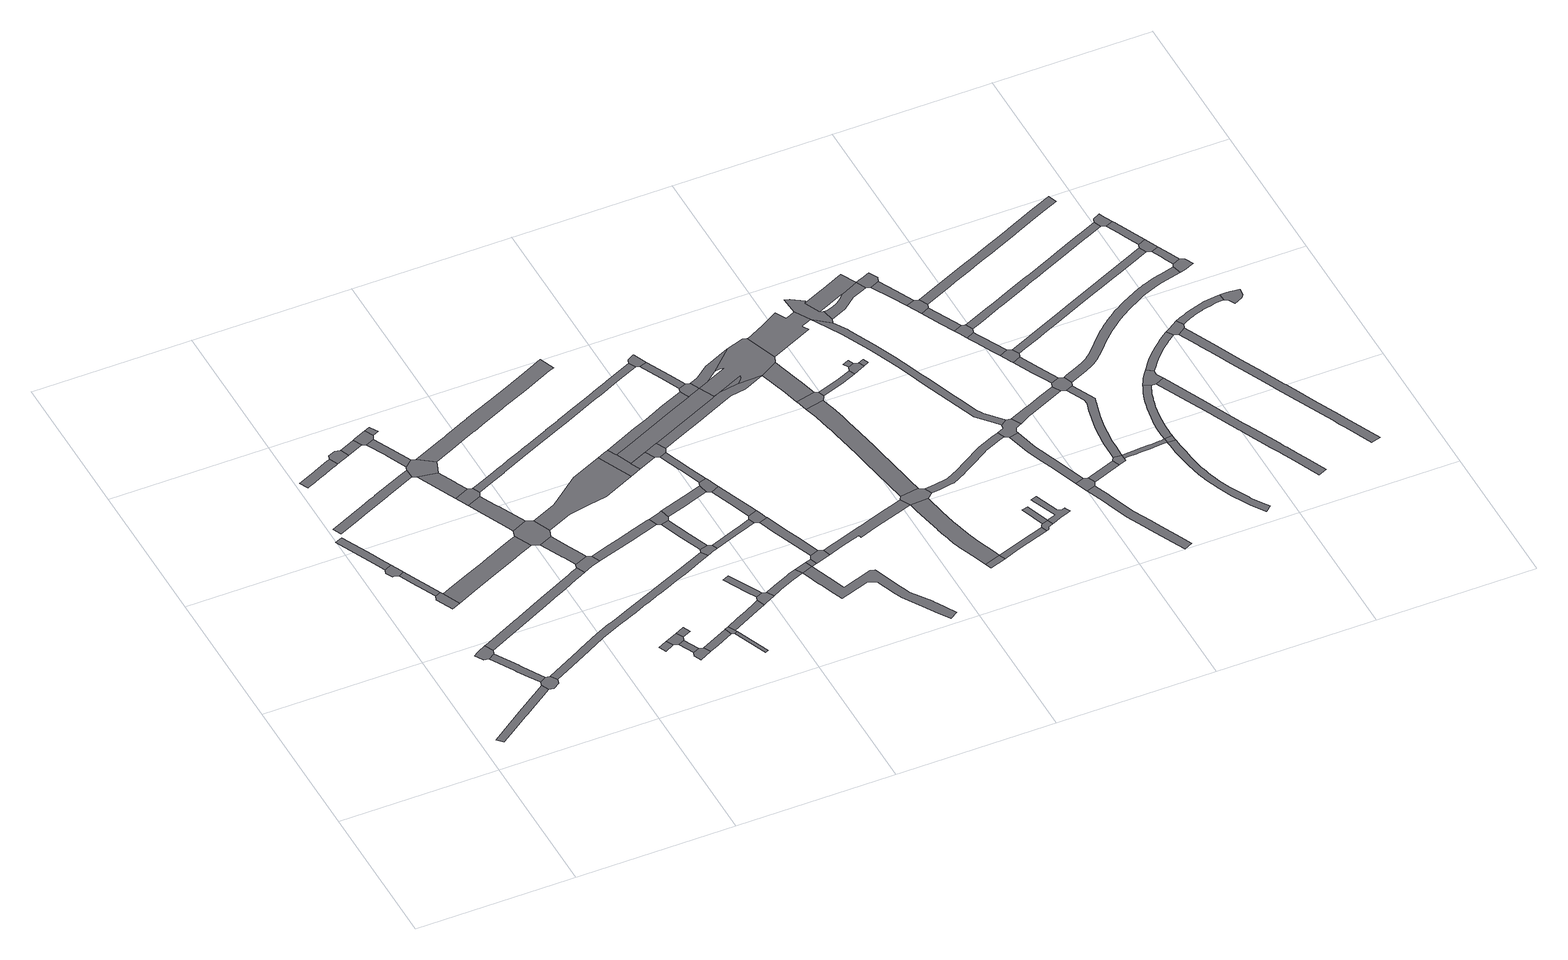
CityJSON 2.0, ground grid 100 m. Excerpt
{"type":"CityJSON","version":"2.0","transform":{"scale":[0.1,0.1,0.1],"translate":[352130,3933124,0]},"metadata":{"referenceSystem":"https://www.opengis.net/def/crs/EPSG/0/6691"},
"CityObjects":{
"road1":{"type":"Road","attributes":{"RoadStructureAttribute.sectionType":"1"},"geometry":[{"type":"MultiSurface","lod":"1","boundaries":[[[0,1,2,3,4,5,6,7,8,9]]]}]},
"road2":{"type":"Road","geometry":[{"type":"MultiSurface","lod":"1","boundaries":[[[10,11,12,13,14,15,16,17]]]}]},
"road3":{"type":"Road","attributes":{"RoadStructureAttribute.sectionType":"1"},"geometry":[{"type":"MultiSurface","lod":"1","boundaries":[[[18,19,20,15,14,21,22,23,24,25,26]]]}]},
"road4":{"type":"Road","attributes":{"RoadStructureAttribute.sectionType":"1"},"geometry":[{"type":"MultiSurface","lod":"1","boundaries":[[[27,28,29,30,31,32,33]]]}]},
"road5":{"type":"Road","geometry":[{"type":"MultiSurface","lod":"1","boundaries":[[[34,29,28,35,36,37,38,39]]]}]},
"road6":{"type":"Road","geometry":[{"type":"MultiSurface","lod":"1","boundaries":[[[25,5,4,40,41,42,43,26]]]}]},
"road7":{"type":"Road","attributes":{"RoadStructureAttribute.sectionType":"1"},"geometry":[{"type":"MultiSurface","lod":"1","boundaries":[[[39,38,44,45,46,47,48]]]}]},
"road8":{"type":"Road","geometry":[{"type":"MultiSurface","lod":"1","boundaries":[[[49,50,51,48,47,52]]]}]},
"road9":{"type":"Road","attributes":{"RoadStructureAttribute.sectionType":"1"},"geometry":[{"type":"MultiSurface","lod":"1","boundaries":[[[53,54,55,56,57,58,59,60,61,62,63,64,65,66,67,68,69]]]}]},
"road10":{"type":"Road","attributes":{"RoadStructureAttribute.sectionType":"1"},"geometry":[{"type":"MultiSurface","lod":"1","boundaries":[[[70,71,72,73,74,75,76,77,78,79,80,81,82,83,84,85,86,87]]]}]},
"road11":{"type":"Road","attributes":{"RoadStructureAttribute.sectionType":"1"},"geometry":[{"type":"MultiSurface","lod":"1","boundaries":[[[16,88,89,90,91,92,93,94,95,96,97,98,99,100,101,102,103,104,105,106,107,17]]]}]},
"road12":{"type":"Road","attributes":{"RoadStructureAttribute.sectionType":"1"},"geometry":[{"type":"MultiSurface","lod":"1","boundaries":[[[108,109,110,111,112,113,114,115,116,117,118,119,120,121,122,123,51,50]]]}]},
"road13":{"type":"Road","geometry":[{"type":"MultiSurface","lod":"1","boundaries":[[[124,125,63,62,126,127]]]}]},
"road14":{"type":"Road","attributes":{"RoadStructureAttribute.sectionType":"1"},"geometry":[{"type":"MultiSurface","lod":"1","boundaries":[[[126,128,129,127]]]}]},
"road15":{"type":"Road","geometry":[{"type":"MultiSurface","lod":"1","boundaries":[[[130,131,132,129,128,133,134]]]}]},
"road16":{"type":"Road","attributes":{"RoadStructureAttribute.sectionType":"1"},"geometry":[{"type":"MultiSurface","lod":"1","boundaries":[[[133,135,136,137,138,139,134]]]}]},
"road17":{"type":"Road","attributes":{"RoadStructureAttribute.sectionType":"1"},"geometry":[{"type":"MultiSurface","lod":"1","boundaries":[[[140,141,142,143,144,145,146]]]}]},
"road18":{"type":"Road","attributes":{"RoadStructureAttribute.sectionType":"1"},"geometry":[{"type":"MultiSurface","lod":"1","boundaries":[[[147,131,130,148]]]}]},
"road19":{"type":"Road","geometry":[{"type":"MultiSurface","lod":"1","boundaries":[[[138,137,78,77,144,143,149,150,151]]]}]},
"road20":{"type":"Road","attributes":{"RoadStructureAttribute.sectionType":"1"},"geometry":[{"type":"MultiSurface","lod":"1","boundaries":[[[152,153,154,155]]]}]},
"road21":{"type":"Road","attributes":{"RoadStructureAttribute.sectionType":"1"},"geometry":[{"type":"MultiSurface","lod":"1","boundaries":[[[42,156,157,158,159,160,161,162,163,164,165,166,167,168,169,170,171,172,173,174,175,176,177,178,179,180,181,182,183,184,185,186,187,188,189,190,43]]]}]},
"road22":{"type":"Road","geometry":[{"type":"MultiSurface","lod":"1","boundaries":[[[191,192,193,194,140,146]]]}]},
"road23":{"type":"Road","attributes":{"RoadStructureAttribute.sectionType":"1"},"geometry":[{"type":"MultiSurface","lod":"1","boundaries":[[[195,196,197,198,199,200,201,192,191]]]}]},
"road24":{"type":"Road","geometry":[{"type":"MultiSurface","lod":"1","boundaries":[[[202,203,152,155,204,205]]]}]},
"road25":{"type":"Road","geometry":[{"type":"MultiSurface","lod":"1","boundaries":[[[206,198,197,114,113,207,208,209,210]]]}]},
"road26":{"type":"Road","attributes":{"RoadStructureAttribute.sectionType":"1"},"geometry":[{"type":"MultiSurface","lod":"1","boundaries":[[[205,204,211,212]]]}]},
"road27":{"type":"Road","geometry":[{"type":"MultiSurface","lod":"1","boundaries":[[[211,213,214,215,216,212]]]}]},
"road28":{"type":"Road","attributes":{"RoadStructureAttribute.sectionType":"1"},"geometry":[{"type":"MultiSurface","lod":"1","boundaries":[[[207,217,218,219,220,221,222,223,224,225,226,208]]]}]},
"road29":{"type":"Road","geometry":[{"type":"MultiSurface","lod":"1","boundaries":[[[223,222,227,97,96,228,229,230,231,232]]]}]},
"road30":{"type":"Road","attributes":{"RoadStructureAttribute.sectionType":"1"},"geometry":[{"type":"MultiSurface","lod":"1","boundaries":[[[233,234,203,202]]]}]},
"road31":{"type":"Road","attributes":{"RoadStructureAttribute.sectionType":"1"},"geometry":[{"type":"MultiSurface","lod":"1","boundaries":[[[235,216,215,236,237]]]}]},
"road32":{"type":"Road","geometry":[{"type":"MultiSurface","lod":"1","boundaries":[[[238,239,235,237,240,241,242]]]}]},
"road33":{"type":"Road","attributes":{"RoadStructureAttribute.sectionType":"1"},"geometry":[{"type":"MultiSurface","lod":"1","boundaries":[[[240,243,244,245,241]]]}]},
"road34":{"type":"Road","attributes":{"RoadStructureAttribute.sectionType":"1"},"geometry":[{"type":"MultiSurface","lod":"1","boundaries":[[[246,247,248,249,250,251,252,253,232,231,254,255]]]}]},
"road35":{"type":"Road","attributes":{"RoadStructureAttribute.sectionType":"1"},"geometry":[{"type":"MultiSurface","lod":"1","boundaries":[[[256,257,258,259,260,210,209,261,262,263,264,265,266]]]}]},
"road36":{"type":"Road","attributes":{"RoadStructureAttribute.sectionType":"1"},"geometry":[{"type":"MultiSurface","lod":"1","boundaries":[[[267,268,269,270,271,272,273,274,275,276,277,238,242]]]}]},
"road37":{"type":"Road","attributes":{"RoadStructureAttribute.sectionType":"1"},"geometry":[{"type":"MultiSurface","lod":"1","boundaries":[[[150,278,279,280,281,282,283,284,285,286,287,288,289,290,291,292,293,294,295,296,297,298,299,300,301,302,303,304,305,306,307,308,151]]]}]},
"road38":{"type":"Road","attributes":{"RoadStructureAttribute.sectionType":"1"},"geometry":[{"type":"MultiSurface","lod":"1","boundaries":[[[309,310,311,312,313,314,315]]]}]},
"road39":{"type":"Road","geometry":[{"type":"MultiSurface","lod":"1","boundaries":[[[315,314,271,270,316,317,318]]]}]},
"road40":{"type":"Road","geometry":[{"type":"MultiSurface","lod":"1","boundaries":[[[319,320,321,322,323,246,255]]]}]},
"road41":{"type":"Road","attributes":{"RoadStructureAttribute.sectionType":"1"},"geometry":[{"type":"MultiSurface","lod":"1","boundaries":[[[324,325,326,320,319,327,328,329]]]}]},
"road42":{"type":"Road","geometry":[{"type":"MultiSurface","lod":"1","boundaries":[[[328,180,179,330,331,332,333,334,329]]]}]},
"road43":{"type":"Road","attributes":{"RoadStructureAttribute.sectionType":"1"},"geometry":[{"type":"MultiSurface","lod":"1","boundaries":[[[335,336,337,338,339,340,341,342,343,344,345,346,347,348,349,350,351,352,353,354,355,356,357,358,359,360,361,362,363,364,365,366,367,368,369,370,371,372,373,374,375,376,377,378,194,193]]]}]},
"road44":{"type":"Road","geometry":[{"type":"MultiSurface","lod":"1","boundaries":[[[265,379,380,381,382,383,384,385,386,387,266]]]}]},
"road45":{"type":"Road","attributes":{"RoadStructureAttribute.sectionType":"1"},"geometry":[{"type":"MultiSurface","lod":"1","boundaries":[[[388,389,322,321,390,391,392,393,394]]]}]},
"road46":{"type":"Road","attributes":{"RoadStructureAttribute.sectionType":"1"},"geometry":[{"type":"MultiSurface","lod":"1","boundaries":[[[395,396,397,333,332,398,399,400]]]}]},
"road47":{"type":"Road","attributes":{"RoadStructureAttribute.sectionType":"1"},"geometry":[{"type":"MultiSurface","lod":"1","boundaries":[[[380,401,402,381]]]}]},
"road48":{"type":"Road","geometry":[{"type":"MultiSurface","lod":"1","boundaries":[[[403,404,405,406,407]]]}]},
"road49":{"type":"Road","geometry":[{"type":"MultiSurface","lod":"1","boundaries":[[[408,409,402,401,410,411]]]}]},
"road50":{"type":"Road","attributes":{"RoadStructureAttribute.sectionType":"1"},"geometry":[{"type":"MultiSurface","lod":"1","boundaries":[[[317,412,413,414,415,407,416,417,418,419,420,421,422,423,424,425,426,427,428,429,430,431,432,433,434,435,436,437,438,439,440,441,442,443,444,445,446,403,407,406,447,448,449,450,451,318]]]}]},
"road51":{"type":"Road","attributes":{"RoadStructureAttribute.sectionType":"1"},"geometry":[{"type":"MultiSurface","lod":"1","boundaries":[[[452,404,403,453,454]]]}]},
"road52":{"type":"Road","attributes":{"RoadStructureAttribute.sectionType":"1"},"geometry":[{"type":"MultiSurface","lod":"1","boundaries":[[[410,455,456,457,458,459,460,461,462,411]]]}]},
"road53":{"type":"Road","geometry":[{"type":"MultiSurface","lod":"1","boundaries":[[[463,464,465,466,467,459,458,388,394,468,469]]]}]},
"road54":{"type":"Road","attributes":{"RoadStructureAttribute.sectionType":"1"},"geometry":[{"type":"MultiSurface","lod":"1","boundaries":[[[470,471,472,463,469,473,474]]]}]},
"road55":{"type":"Road","geometry":[{"type":"MultiSurface","lod":"1","boundaries":[[[395,400,475,476,477,478,470,474]]]}]},
"road56":{"type":"Road","attributes":{"RoadStructureAttribute.sectionType":"1"},"geometry":[{"type":"MultiSurface","lod":"1","boundaries":[[[479,480,481,482,476,475,483,484,485,486]]]}]},
"road57":{"type":"Road","geometry":[{"type":"MultiSurface","lod":"1","boundaries":[[[486,485,452,454,487,488]]]}]},
"road58":{"type":"Road","attributes":{"RoadStructureAttribute.sectionType":"1"},"geometry":[{"type":"MultiSurface","lod":"1","boundaries":[[[489,490,491,492,493,494,495,496,385,497]]]}]},
"road59":{"type":"Road","attributes":{"RoadStructureAttribute.sectionType":"1"},"geometry":[{"type":"MultiSurface","lod":"1","boundaries":[[[498,499,500,501,383,382,502,503,504,505,506,507]]]}]},
"road60":{"type":"Road","geometry":[{"type":"MultiSurface","lod":"1","boundaries":[[[355,354,508,509,510,511,512]]]}]},
"road61":{"type":"Road","attributes":{"RoadStructureAttribute.sectionType":"1"},"geometry":[{"type":"MultiSurface","lod":"1","boundaries":[[[487,513,514,515,516,517,518,519,520,521,522,523,524,525,526,527,528,529,530,531,532,533,488]]]}]},
"road62":{"type":"Road","attributes":{"RoadStructureAttribute.sectionType":"1"},"geometry":[{"type":"MultiSurface","lod":"1","boundaries":[[[534,535,536,537,538,409,408,539,540,541,542,543,544,545,546,547]]]}]},
"road63":{"type":"Road","attributes":{"RoadStructureAttribute.sectionType":"1"},"geometry":[{"type":"MultiSurface","lod":"1","boundaries":[[[548,549,509,508,550,551]]]}]},
"road64":{"type":"Road","geometry":[{"type":"MultiSurface","lod":"1","boundaries":[[[491,552,553,554,555,556,548,551,557,492]]]}]},
"road65":{"type":"Road","geometry":[{"type":"MultiSurface","lod":"1","boundaries":[[[535,534,547,558,559,560,561,562,563,564,565,566,567,506]]]}]},
"road66":{"type":"Road","geometry":[{"type":"MultiSurface","lod":"1","boundaries":[[[568,569,570,571,556,555,572,573,574,575,576]]]}]},
"road67":{"type":"Road","geometry":[{"type":"MultiSurface","lod":"1","boundaries":[[[577,578,579,580]]]}]},
"road68":{"type":"Road","attributes":{"function":"3","RoadStructureAttribute.sectionType":"1"},"geometry":[{"type":"MultiSurface","lod":"1","boundaries":[[[581,582,583,584,585,586,587,588,589,590,578,577,591,592,593,594,595,596,597,598,599,600]]]}]},
"road69":{"type":"Road","geometry":[{"type":"MultiSurface","lod":"1","boundaries":[[[506,567,566,565,564,563,562,561,560,559,558,547,546,601,602,603,604,605,576,575,606,607,608,609,610,611,612,613,614,615,616,617,618,507]]]}]},
"road70":{"type":"Road","geometry":[{"type":"MultiSurface","lod":"1","boundaries":[[[522,521,600,599,619,620,621,622]]]}]},
"road71":{"type":"Road","attributes":{"function":"3","RoadStructureAttribute.sectionType":"1"},"geometry":[{"type":"MultiSurface","lod":"1","boundaries":[[[621,623,624,625,626,627,628,629,630,631,632,633,634,635,636,637,638,639,640,641,642,643,644,645,622]]]}]},
"road72":{"type":"Road","geometry":[{"type":"MultiSurface","lod":"1","boundaries":[[[646,647,648,635,634,649,650]]]}]},
"road73":{"type":"Road","geometry":[{"type":"MultiSurface","lod":"1","boundaries":[[[646,651,652,601,546,653,654,647]]]}]},
"road74":{"type":"Road","attributes":{"RoadStructureAttribute.sectionType":"1"},"geometry":[{"type":"MultiSurface","lod":"1","boundaries":[[[655,656,657,658,659,660,577,580]]]}]},
"road75":{"type":"Road","attributes":{"RoadStructureAttribute.sectionType":"1"},"geometry":[{"type":"MultiSurface","lod":"1","boundaries":[[[649,661,662,663,664,650]]]}]},
"road76":{"type":"Road","geometry":[{"type":"MultiSurface","lod":"1","boundaries":[[[665,666,667,668,669,603,602,670,671,672,673,674,675,676]]]}]},
"road77":{"type":"Road","geometry":[{"type":"MultiSurface","lod":"1","boundaries":[[[677,658,657,678,679,680,681,682]]]}]},
"road78":{"type":"Road","attributes":{"RoadStructureAttribute.sectionType":"1"},"geometry":[{"type":"MultiSurface","lod":"1","boundaries":[[[681,683,684,682]]]}]},
"road79":{"type":"Road","attributes":{"RoadStructureAttribute.sectionType":"1"},"geometry":[{"type":"MultiSurface","lod":"1","boundaries":[[[685,686,687,688,689,690,691,692,693,694,695,696,697,698,699,700,701,702,703,704,705,620,619]]]}]},
"road80":{"type":"Road","attributes":{"RoadStructureAttribute.sectionType":"1"},"geometry":[{"type":"MultiSurface","lod":"1","boundaries":[[[706,707,708,709]]]}]},
"road81":{"type":"Road","geometry":[{"type":"MultiSurface","lod":"1","boundaries":[[[710,711,706,709,663,662]]]}]},
"road82":{"type":"Road","attributes":{"RoadStructureAttribute.sectionType":"1"},"geometry":[{"type":"MultiSurface","lod":"1","boundaries":[[[680,712,713,714,715,716,717,718,719,720,721,722,723,724,681]]]}]},
"road83":{"type":"Road","attributes":{"RoadStructureAttribute.sectionType":"1"},"geometry":[{"type":"MultiSurface","lod":"1","boundaries":[[[710,725,726,711]]]}]},
"road84":{"type":"Road","geometry":[{"type":"MultiSurface","lod":"1","boundaries":[[[727,728,729,730,731,732,733,734,735,665,676]]]}]},
"road85":{"type":"Road","attributes":{"RoadStructureAttribute.sectionType":"1"},"geometry":[{"type":"MultiSurface","lod":"1","boundaries":[[[736,737,738,739,740,741,742,743,744,745,746,747,748,749,750,751,752,753,754,755,756,757,758,759,760,761,727,676]]]}]},
"road86":{"type":"Road","attributes":{"RoadStructureAttribute.sectionType":"1"},"geometry":[{"type":"MultiSurface","lod":"1","boundaries":[[[762,763,764,765,766,767,768,769,770,771,772]]]}]},
"road87":{"type":"Road","geometry":[{"type":"MultiSurface","lod":"1","boundaries":[[[773,774,775,776,777,778,747,746,779,697,696,762,772]]]}]},
"road88":{"type":"Road","geometry":[{"type":"MultiSurface","lod":"1","boundaries":[[[766,780,781,782,783,784,767]]]}]},
"road89":{"type":"Road","attributes":{"RoadStructureAttribute.sectionType":"7"},"geometry":[{"type":"MultiSurface","lod":"1","boundaries":[[[731,785,786,787,788,789,790,791,732]]]}]},
"road90":{"type":"Road","attributes":{"RoadStructureAttribute.sectionType":"1"},"geometry":[{"type":"MultiSurface","lod":"1","boundaries":[[[792,793,794,795,796,797,798,729,728,799,800,801,802]]]}]},
"road91":{"type":"Road","attributes":{"RoadStructureAttribute.sectionType":"1"},"geometry":[{"type":"MultiSurface","lod":"1","boundaries":[[[803,804,805,806,807,808,809,810,781,780,811,812,813,814,815,816,817,818]]]}]},
"road92":{"type":"Road","attributes":{"RoadStructureAttribute.sectionType":"1"},"geometry":[{"type":"MultiSurface","lod":"1","boundaries":[[[819,820,784,783,821]]]}]},
"road93":{"type":"Road","attributes":{"RoadStructureAttribute.sectionType":"1"},"geometry":[{"type":"MultiSurface","lod":"1","boundaries":[[[822,823,824,778,777,825,826,827,828]]]}]},
"road94":{"type":"Road","geometry":[{"type":"MultiSurface","lod":"1","boundaries":[[[829,830,831,832,833,834,835,836,837,792,802]]]}]},
"road95":{"type":"Road","attributes":{"RoadStructureAttribute.sectionType":"1"},"geometry":[{"type":"MultiSurface","lod":"1","boundaries":[[[838,839,840,841,831,830]]]}]},
"road96":{"type":"Road","geometry":[{"type":"MultiSurface","lod":"1","boundaries":[[[842,843,844,845,819,821]]]}]},
"road97":{"type":"Road","geometry":[{"type":"MultiSurface","lod":"1","boundaries":[[[846,847,848,840,839,849]]]}]},
"road98":{"type":"Road","attributes":{"RoadStructureAttribute.sectionType":"1"},"geometry":[{"type":"MultiSurface","lod":"1","boundaries":[[[850,846,849,851,852,853]]]}]},
"road99":{"type":"Road","geometry":[{"type":"MultiSurface","lod":"1","boundaries":[[[854,853,852,855,856,857,858,859]]]}]},
"road100":{"type":"Road","attributes":{"RoadStructureAttribute.sectionType":"1"},"geometry":[{"type":"MultiSurface","lod":"1","boundaries":[[[860,861,862,863,864,865,866,857,856]]]}]},
"road101":{"type":"Road","geometry":[{"type":"MultiSurface","lod":"1","boundaries":[[[867,868,869,870,864,863,871,872,873,874]]]}]},
"road102":{"type":"Road","attributes":{"RoadStructureAttribute.sectionType":"1"},"geometry":[{"type":"MultiSurface","lod":"1","boundaries":[[[844,875,876,877,878,879,880,881,882,883,884,885,886,887,888,889,890,891,892,893,894,895,896,897,898,899,900,901,902,845]]]}]},
"road103":{"type":"Road","attributes":{"RoadStructureAttribute.sectionType":"1"},"geometry":[{"type":"MultiSurface","lod":"1","boundaries":[[[873,903,904,905,906,907,908,874]]]}]},
"road104":{"type":"Road","attributes":{"RoadStructureAttribute.sectionType":"1"},"geometry":[{"type":"MultiSurface","lod":"1","boundaries":[[[909,910,911,912,913,914,915,916,917,844,843,918,919,920,921,922,923,924,925]]]}]},
"road105":{"type":"Road","geometry":[{"type":"MultiSurface","lod":"1","boundaries":[[[827,887,886,926,927,906,905,828]]]}]},
"road106":{"type":"Road","geometry":[{"type":"MultiSurface","lod":"1","boundaries":[[[928,929,930,931,909,925]]]}]},
"road107":{"type":"Road","attributes":{"RoadStructureAttribute.sectionType":"1"},"geometry":[{"type":"MultiSurface","lod":"1","boundaries":[[[932,933,934,935,936,937,938,939,940,941,942,943,944,945,946,947,948,949,950,951,952,953,954,955,956,957,958,959,960,961,962,963,964,965,966,967,968,969,970,971,972,973,974,975,976,977,978,979,980,981,982,928,925]]]}]},
"road108":{"type":"Road","attributes":{"RoadStructureAttribute.sectionType":"1"},"geometry":[{"type":"MultiSurface","lod":"1","boundaries":[[[983,984,985,986,987,988,989,990,991,992,993,994,995,996,997,909,931,998,999,1000,1001,1002,1003,1004,1005,1006,1007,1008,1009,1010,1011,1012,1013,1014,1015]]]}]},
"road109":{"type":"Road","geometry":[{"type":"MultiSurface","lod":"1","boundaries":[[[1014,1016,1017,1018,1019,1020,1021,1022,1023,1024,1025,1015]]]}]},
"road110":{"type":"Road","attributes":{"RoadStructureAttribute.sectionType":"1"},"geometry":[{"type":"MultiSurface","lod":"1","boundaries":[[[1026,1027,1028,1029,1030,1031,1032,1033,1034,1035,1036,1037,848,847,1038,1039,1040,1041,1042,1043,1044,1045,1046,1047,1048,1049,1050,1051]]]}]},
"road111":{"type":"Road","attributes":{"RoadStructureAttribute.sectionType":"1"},"geometry":[{"type":"MultiSurface","lod":"1","boundaries":[[[858,1052,1053,1054,1055,1056,1057,1058,1059,1060,1061,1062,1063,1064,1065,1066,1067,1068,1069,1070,1071,1072,1073,1074,1075,1076,1077,859]]]}]},
"road112":{"type":"Road","attributes":{"RoadStructureAttribute.sectionType":"1"},"geometry":[{"type":"MultiSurface","lod":"1","boundaries":[[[1078,1079,1080,1081,1082,1083,1084,1085,1086,1087,1088,1089,1090,1091,1092,1093,1094,1095,1096,1097,1098,1099,1100,1101,1102,1103,1104,1017,1016]]]}]},
"road113":{"type":"Road","attributes":{"RoadStructureAttribute.sectionType":"1"},"geometry":[{"type":"MultiSurface","lod":"1","boundaries":[[[1105,1106,1107,1108,1109,1110,1111,1112,1113,1114,1115,1116,1117,1118,1119,1120,1121,1122,1123,1124,1125,1126,1127,1128,1129,1130,1131,1132,868,867]]]}]},
"road114":{"type":"Road","attributes":{"RoadStructureAttribute.sectionType":"1"},"geometry":[{"type":"MultiSurface","lod":"1","boundaries":[[[1133,1134,1135,1136,1137,1138,1139,1140,1141,1142,1143,1144,1145,1146,1147,1148,1149,1150,1151,1152,1153,1154,1155,1156,1157,1158,1159,1160,1161,1162,1163,1164,1165,1166,1167,1168,1169,1170,1171,1172,1173,1174,1175,1176,1177,1178,1179,1180,1181,1182,1183,1184,1185,1186,1187,1188,1189,1190,1191,1192,1193,1194,927,926]]]}]},
"road115":{"type":"Road","attributes":{"RoadStructureAttribute.sectionType":"1"},"geometry":[{"type":"MultiSurface","lod":"1","boundaries":[[[1195,1196,1197,1198,1199,1200,1201,1202,1203,1204,1205,1021,1020,1206,1207,1208,1209,1210,1211,1212,1213,1214,1215,1216,1217,1218,1219,1220]]]}]},
"road116":{"type":"Road","geometry":[{"type":"MultiSurface","lod":"1","boundaries":[[[1221,1222,1223,1195,1220,1224,1225,1226]]]}]},
"road117":{"type":"Road","attributes":{"RoadStructureAttribute.sectionType":"1"},"geometry":[{"type":"MultiSurface","lod":"1","boundaries":[[[1227,1228,1229,1230,1231,1232,1233,1234,1235,1236,1237,1238,1225,1224,1239,1240,1241,1242,1243,1244,1245,1246,1247,1248,1249,1250,1251,1252,1253]]]}]},
"road118":{"type":"Road","attributes":{"RoadStructureAttribute.sectionType":"1"},"geometry":[{"type":"MultiSurface","lod":"1","boundaries":[[[1254,1255,1256,1257,1258,1259,1260,1261,1262,1263,1264,1265,1266,1267,1268,1269,1270,1271,1272,1273,1274,1275,1276,1277,1278,1279,1280,1281,1221,1226]]]}]},
"road119":{"type":"Road","geometry":[{"type":"MultiSurface","lod":"1","boundaries":[[[1282,1283,1284,1285,1066,1065,1286]]]}]},
"road120":{"type":"Road","attributes":{"RoadStructureAttribute.sectionType":"1"},"geometry":[{"type":"MultiSurface","lod":"1","boundaries":[[[1287,1288,1289,1290,1291,1292,1293,1294,1295,1296,1282,1286]]]}]},
"road121":{"type":"Road","geometry":[{"type":"MultiSurface","lod":"1","boundaries":[[[1118,1297,1298,1292,1291,1119]]]}]},
"road122":{"type":"Road","attributes":{"RoadStructureAttribute.sectionType":"1"},"geometry":[{"type":"MultiSurface","lod":"1","boundaries":[[[1299,1298,1297,1300,1301,1302,1303]]]}]},
"road123":{"type":"Road","geometry":[{"type":"MultiSurface","lod":"1","boundaries":[[[1302,1304,1153,1152,1305,1306,1307,1308,1303]]]}]},
"road124":{"type":"Road","geometry":[{"type":"MultiSurface","lod":"1","boundaries":[[[1309,1310,1311,1312,1313,1268,1267,1314,1315,1316,1317,1318]]]}]}
},
"vertices":[
[131,200,0],[214,258,0],[327,337,0],[344,349,0],[548,490,0],[525,535,0],[482,505,0],[452,485,0],[315,389,0],[96,236,0],
[333,951,0],[317,940,0],[293,922,0],[323,871,0],[355,864,0],[396,892,0],[407,921,0],[381,974,0],
[494,726,0],[483,744,0],[482,747,0],[443,714,0],[447,706,0],[451,700,0],[491,632,0],[532,564,0],[573,590,0],
[116,1870,0],[151,1793,0],[197,1815,0],[166,1881,0],[139,1940,0],[47,2140,0],[0,2121,0],
[227,1749,0],[140,1765,0],[161,1719,0],[171,1723,0],[199,1714,0],[235,1731,0],
[579,483,0],[620,511,0],[628,541,0],[602,583,0],
[203,1704,0],[255,1592,0],[257,1587,0],[311,1471,0],[349,1488,0],
[350,1332,0],[408,1358,0],[358,1469,0],[300,1442,0],
[56,2599,0],[89,2615,0],[92,2616,0],[171,2652,0],[175,2654,0],[176,2654,0],[254,2690,0],[279,2701,0],[280,2702,0],[294,2709,0],[269,2764,0],[252,2756,0],[153,2710,0],[146,2707,0],[145,2707,0],[31,2655,0],[30,2654,0],
[174,2224,0],[270,2268,0],[347,2303,0],[428,2341,0],[438,2345,0],[472,2361,0],[537,2391,0],[623,2431,0],[621,2494,0],[559,2466,0],[555,2464,0],[554,2464,0],[368,2379,0],[362,2376,0],[323,2358,0],[266,2332,0],[35,2226,0],[57,2170,0],
[593,1012,0],[867,1146,0],[908,1166,0],[972,1196,0],[993,1207,0],[1084,1253,0],[1094,1258,0],[1096,1259,0],[1154,1286,0],[1128,1340,0],[1097,1325,0],[1095,1324,0],[1063,1308,0],[841,1198,0],[661,1111,0],[647,1104,0],[640,1101,0],[530,1047,0],[419,993,0],[410,988,0],
[530,1415,0],[680,1484,0],[856,1565,0],[894,1583,0],[910,1590,0],[980,1622,0],[928,1730,0],[899,1718,0],[841,1691,0],[817,1680,0],[799,1672,0],[746,1647,0],[715,1633,0],[672,1613,0],[565,1564,0],[429,1502,0],
[323,2810,0],[276,2792,0],[381,2748,0],[356,2803,0],
[486,2796,0],[458,2850,0],
[577,2839,0],[550,2892,0],[476,2858,0],[509,2785,0],[564,2809,0],
[569,2661,0],[572,2655,0],[630,2521,0],[678,2561,0],[621,2686,0],
[861,2203,0],[829,2273,0],[822,2287,0],[771,2397,0],[650,2418,0],[751,2198,0],[768,2161,0],
[586,2908,0],[619,2858,0],
[783,2428,0],[804,2485,0],[710,2552,0],
[1318,566,0],[1258,537,0],[1280,492,0],[1340,521,0],
[713,586,0],[847,658,0],[950,713,0],[1009,746,0],[1069,772,0],[1089,781,0],[1090,782,0],[1135,802,0],[1209,834,0],[1229,843,0],[1270,861,0],[1331,888,0],[1383,909,0],[1390,913,0],[1427,929,0],[1453,941,0],[1456,942,0],[1523,970,0],[1548,982,0],[1591,1001,0],[1661,1032,0],[1733,1063,0],[1767,1079,0],[1841,1114,0],[1814,1155,0],[1644,1078,0],[1521,1025,0],[1412,977,0],[1247,905,0],[1134,856,0],[1091,837,0],[1089,837,0],[991,794,0],[857,720,0],[835,708,0],
[806,2078,0],[896,2119,0],[910,2147,0],[890,2193,0],
[838,2006,0],[916,1835,0],[943,1776,0],[1037,1820,0],[956,1997,0],[949,2011,0],[943,2023,0],
[1419,559,0],[1397,604,0],[1368,512,0],[1409,531,0],
[1058,1812,0],[1027,1605,0],[1112,1644,0],[1128,1689,0],[1084,1802,0],
[1416,415,0],[1457,435,0],
[1407,388,0],[1427,340,0],[1507,381,0],[1484,426,0],
[1086,1482,0],[1097,1460,0],[1098,1457,0],[1104,1444,0],[1129,1390,0],[1138,1370,0],[1220,1404,0],[1205,1437,0],[1171,1513,0],[1169,1518,0],
[1136,1364,0],[1212,1315,0],[1215,1316,0],[1257,1332,0],[1271,1337,0],[1249,1392,0],
[1475,586,0],[1453,631,0],
[1659,514,0],[1571,413,0],[1676,466,0],
[1684,526,0],[1662,515,0],[1693,459,0],[1713,468,0],[1707,482,0],
[1737,350,0],[1782,239,0],[1802,249,0],
[1673,1533,0],[1659,1528,0],[1526,1484,0],[1518,1481,0],[1512,1480,0],[1437,1455,0],[1348,1426,0],[1337,1422,0],[1501,1411,0],[1693,1473,0],
[1442,2032,0],[1262,1888,0],[1240,1872,0],[1103,1810,0],[1101,1809,0],[1290,1763,0],[1420,1787,0],[1543,1810,0],[1608,1840,0],[1740,1901,0],[1638,2121,0],
[1778,518,0],[1890,576,0],[1891,576,0],[1947,605,0],[1928,653,0],[1870,622,0],[1863,619,0],[1860,617,0],[1835,604,0],[1786,579,0],[1760,566,0],
[848,2505,0],[928,2542,0],[932,2544,0],[1030,2588,0],[1069,2606,0],[1110,2625,0],[1112,2626,0],[1194,2663,0],[1329,2726,0],[1343,2733,0],[1347,2735,0],[1519,2812,0],[1544,2823,0],[1709,2899,0],[1739,2912,0],[1702,3007,0],[1574,2946,0],[1467,2897,0],[1463,2895,0],[1291,2818,0],[1260,2803,0],[1255,2801,0],[1154,2756,0],[1144,2752,0],[1114,2738,0],[1112,2737,0],[1065,2715,0],[1062,2714,0],[951,2662,0],[935,2655,0],[905,2641,0],
[1963,729,0],[1919,816,0],[1869,913,0],[1829,891,0],[1907,739,0],[1938,681,0],[1977,702,0],
[1966,615,0],[2030,649,0],[2006,693,0],
[1717,1463,0],[1767,1478,0],[1781,1505,0],[1765,1564,0],[1753,1560,0],
[1826,1320,0],[1825,1321,0],[1821,1332,0],[1773,1313,0],[1823,1179,0],[1875,1193,0],
[1896,1139,0],[1898,1140,0],[1913,1146,0],[1899,1182,0],[1879,1191,0],
[1001,2189,0],[1106,2237,0],[1108,2238,0],[1341,2345,0],[1530,2432,0],[1532,2432,0],[1552,2442,0],[1622,2473,0],[1631,2477,0],[1648,2484,0],[1739,2526,0],[1828,2567,0],[1858,2581,0],[1865,2584,0],[1910,2606,0],[1963,2630,0],[1988,2641,0],[2012,2652,0],[2068,2677,0],[2158,2719,0],[2135,2762,0],[2102,2747,0],[2001,2700,0],[1960,2682,0],[1947,2676,0],[1876,2643,0],[1800,2608,0],[1672,2549,0],[1623,2527,0],[1573,2504,0],[1567,2501,0],[1473,2459,0],[1471,2458,0],[1317,2388,0],[1310,2385,0],[1251,2358,0],[1174,2323,0],[1159,2316,0],[1108,2293,0],[1106,2292,0],[1058,2270,0],[1056,2270,0],[991,2239,0],[921,2207,0],
[1784,1921,0],[1812,1934,0],[1783,1997,0],[1783,1998,0],[1741,2097,0],[1740,2098,0],[1714,2156,0],[1688,2144,0],[1687,2144,0],
[2050,1660,0],[1933,1621,0],[1813,1516,0],[1923,1553,0],[1956,1564,0],[2017,1585,0],[2063,1600,0],
[2179,1287,0],[2117,1264,0],[2082,1251,0],[2054,1198,0],[2150,1234,0],[2194,1250,0],
[1926,1986,0],[1898,2049,0],
[2328,778,0],[2312,825,0],[2235,798,0],[2233,798,0],[2258,753,0],
[2013,2027,0],[1985,2089,0],[1956,1976,0],[2000,1996,0],
[2076,673,0],[2088,679,0],[2132,700,0],[2189,726,0],[2287,672,0],[2300,637,0],[2308,615,0],[2343,519,0],[2365,463,0],[2408,477,0],[2556,524,0],[2606,504,0],[2627,443,0],[2652,373,0],[2658,360,0],[2673,325,0],[2746,207,0],[2803,115,0],[2829,74,0],[2846,47,0],[2898,80,0],[2857,155,0],[2819,219,0],[2816,223,0],[2732,344,0],[2723,367,0],[2711,395,0],[2705,411,0],[2637,597,0],[2610,607,0],[2416,543,0],[2415,543,0],[2410,561,0],[2390,614,0],[2374,657,0],[2184,778,0],[2170,772,0],[2065,723,0],[2059,720,0],[2048,714,0],
[2348,837,0],[2331,779,0],[2365,790,0],
[1965,1951,0],[2007,1837,0],[2008,1834,0],[2063,1689,0],[2109,1706,0],[2054,1853,0],[2052,1859,0],[2006,1981,0],
[2144,1613,0],[2129,1653,0],[2122,1673,0],[2119,1679,0],[2113,1697,0],[2080,1591,0],[2090,1587,0],
[2249,1337,0],[2229,1390,0],[2196,1475,0],[2140,1454,0],[2192,1316,0],
[2222,1238,0],[2278,1258,0],[2272,1273,0],[2264,1297,0],
[2360,1037,0],[2336,1101,0],[2332,1112,0],[2317,1152,0],[2262,1129,0],[2280,1081,0],[2361,865,0],[2417,885,0],
[2460,824,0],[2445,871,0],
[1826,2138,0],[2173,2297,0],[2318,2363,0],[2292,2420,0],[2172,2366,0],[2156,2359,0],[2021,2297,0],[1928,2254,0],[1741,2098,0],
[2389,2394,0],[2319,2362,0],[2175,2297,0],[1827,2137,0],[1897,2050,0],[1985,2090,0],[2437,2296,0],[2438,2296,0],[2450,2302,0],[2404,2401,0],
[2181,2710,0],[2229,2727,0],[2191,2812,0],[2189,2816,0],[2145,2790,0],
[2553,856,0],[2634,884,0],[2659,893,0],[2680,900,0],[2684,881,0],[2760,907,0],[2851,937,0],[3006,990,0],[3050,1005,0],[3018,1068,0],[2943,1042,0],[2885,1023,0],[2829,1003,0],[2760,980,0],[2741,974,0],[2698,960,0],[2661,947,0],[2587,921,0],[2561,912,0],[2512,895,0],[2490,887,0],
[2492,2320,0],[2451,2301,0],[2439,2295,0],[2438,2295,0],[2436,2294,0],[2164,2096,0],[2274,2146,0],[2389,2200,0],[2450,2228,0],[2510,2255,0],[2535,2267,0],[2638,2285,0],[2771,2346,0],[2615,2343,0],
[2348,2471,0],[2300,2575,0],[2244,2573,0],[2302,2448,0],
[2387,2395,0],[2388,2395,0],[2389,2395,0],[2404,2402,0],[2376,2460,0],[2295,2429,0],
[2623,2348,0],[2632,2355,0],[2637,2360,0],[2643,2367,0],[2648,2374,0],[2653,2384,0],[2656,2392,0],[2657,2396,0],[2656,2396,0],[2488,2319,0],
[2515,2552,0],[2434,2486,0],[2426,2483,0],[2391,2467,0],[2431,2414,0],[2467,2431,0],[2530,2481,0],[2540,2489,0],[2690,2632,0],
[3321,407,0],[3217,371,0],[3232,330,0],[3337,367,0],
[3062,948,0],[3078,861,0],[3100,752,0],[3101,750,0],[3114,692,0],[3115,689,0],[3133,614,0],[3154,548,0],[3157,541,0],[3181,472,0],[3312,432,0],[3259,582,0],[3259,584,0],[3239,644,0],[3222,714,0],[3216,740,0],[3208,774,0],[3187,880,0],[3166,1013,0],[3052,1004,0],
[2882,2411,0],[2901,2455,0],[2830,2657,0],[2827,2661,0],[2804,2670,0],[2550,2493,0],[2555,2495,0],[2563,2497,0],[2570,2498,0],[2575,2498,0],[2582,2498,0],[2589,2497,0],[2595,2496,0],[2603,2494,0],[2605,2493,0],[2488,2439,0],[2464,2429,0],[2431,2413,0],
[3204,1043,0],[3181,1090,0],[3151,1110,0],[3033,1092,0],
[3138,1193,0],[3123,1287,0],[3120,1309,0],[3085,1530,0],[3083,1540,0],[3047,1740,0],[3039,1781,0],[3028,1839,0],[3010,1927,0],[3010,1928,0],[2997,1978,0],[2989,2008,0],[2871,1982,0],[2893,1901,0],[2893,1899,0],[2904,1844,0],[2915,1793,0],[2921,1759,0],[2928,1724,0],[2930,1709,0],[2939,1660,0],[2965,1520,0],[2978,1437,0],
[2972,2089,0],[2850,2061,0],[2851,2059,0],[3008,2039,0],[2994,2078,0],
[2944,2196,0],[2931,2241,0],[2824,2162,0],[2824,2161,0],
[3423,398,0],[3512,430,0],[3649,477,0],[3636,515,0],[3499,469,0],[3355,419,0],
[3159,2095,0],[3245,2134,0],[3228,2170,0],[3145,2132,0],
[3164,2749,0],[3130,2733,0],[3099,2719,0],[3062,2788,0],[2955,2723,0],[3109,2550,0],[3173,2580,0],[3151,2621,0],[3151,2622,0],[3184,2637,0],[3185,2637,0],[3218,2652,0],
[3645,534,0],[3666,482,0],[3675,503,0],[3707,516,0],[3692,553,0],[3654,538,0],
[3641,705,0],[3602,693,0],
[3260,1050,0],[3335,1063,0],[3354,1066,0],[3441,1112,0],[3443,1113,0],[3513,1156,0],[3616,1219,0],[3635,1231,0],[3700,1261,0],[3704,1263,0],[3741,1278,0],[3776,1292,0],[3758,1338,0],[3723,1324,0],[3686,1309,0],[3682,1308,0],[3612,1276,0],[3475,1191,0],[3417,1155,0],[3338,1114,0],[3251,1099,0],
[3276,2214,0],[3260,2250,0],[3223,2233,0],[3239,2198,0],
[3321,2169,0],[3304,2205,0],
[3717,520,0],[3765,540,0],[3821,562,0],[3842,571,0],[3828,597,0],[3823,606,0],[3808,600,0],[3780,611,0],[3721,763,0],[3684,749,0],[3742,598,0],[3750,577,0],[3702,557,0],
[3356,2185,0],[3340,2222,0],
[3319,2572,0],[3328,2600,0],[3314,2679,0],[3294,2683,0],[3290,2685,0],[3247,2787,0],[3258,2806,0],[3185,2856,0],[3156,2865,0],
[3238,2617,0],[3324,2462,0],[3407,2284,0],[3429,2228,0],[3487,2084,0],[3539,1938,0],[3557,1889,0],[3626,1701,0],[3695,1516,0],[3780,1417,0],[3806,1387,0],[3846,1417,0],[3749,1529,0],[3748,1530,0],[3732,1557,0],[3690,1670,0],[3673,1718,0],[3625,1850,0],[3604,1907,0],[3584,1962,0],[3577,1983,0],[3534,2102,0],[3516,2147,0],[3453,2304,0],[3378,2465,0],[3369,2485,0],
[3801,1275,0],[3840,1119,0],[3868,1044,0],[3901,955,0],[3969,765,0],[4025,787,0],[3957,975,0],[3924,1066,0],[3922,1070,0],[3897,1140,0],[3861,1289,0],
[3857,1305,0],[3869,1331,0],[3880,1336,0],[3901,1345,0],[3908,1348,0],[3877,1410,0],[3802,1359,0],
[4001,680,0],[4058,701,0],[4070,728,0],[4072,729,0],[4052,776,0],
[3461,2763,0],[3479,2771,0],[3585,2820,0],[3536,2919,0],[3422,2867,0],[3418,2865,0],[3366,2842,0],
[3585,2819,0],[3476,2769,0],[3443,2736,0],[3424,2721,0],[3414,2713,0],[3376,2694,0],[3335,2680,0],[3434,2648,0],[3515,2712,0],[3592,2748,0],[3613,2757,0],
[4341,29,0],[4319,77,0],[4234,260,0],[4215,301,0],[4162,413,0],[4098,594,0],[4097,598,0],[4068,673,0],[4033,594,0],[4040,576,0],[4057,528,0],[4106,390,0],[4160,274,0],[4180,232,0],[4264,52,0],[4287,4,0],
[4238,845,0],[4076,785,0],[4256,799,0],
[4101,1511,0],[4029,1478,0],[3988,1460,0],[3977,1388,0],[4010,1403,0],[4230,1503,0],[4200,1555,0],
[3635,2750,0],[3641,2748,0],[3699,2774,0],[3710,2805,0],[3683,2864,0],[3626,2838,0],[3621,2835,0],[3620,2835,0],[3619,2835,0],
[3709,2615,0],[3757,2523,0],[3812,2545,0],[3753,2664,0],
[4308,819,0],[4307,837,0],[4305,867,0],[4254,870,0],
[3856,2451,0],[3866,2480,0],[3839,2534,0],[3803,2426,0],
[3909,2342,0],[3863,2300,0],[3906,2214,0],[3960,2240,0],
[3983,2232,0],[3921,2183,0],[3946,2131,0],[3998,2157,0],[4008,2185,0],[3986,2231,0],
[3955,2113,0],[3974,2076,0],[4025,1968,0],[4050,1916,0],[4103,1942,0],[4027,2098,0],[4012,2129,0],
[4154,1886,0],[4132,1931,0],[4131,1931,0],[4116,1937,0],[4081,1853,0],[4083,1848,0],[4091,1832,0],[4144,1858,0],
[4306,937,0],[4308,1009,0],[4309,1013,0],[4314,1077,0],[4319,1108,0],[4325,1150,0],[4338,1213,0],[4355,1281,0],[4363,1315,0],[4369,1339,0],[4377,1361,0],[4305,1512,0],[4260,1492,0],[4261,1490,0],[4315,1375,0],[4317,1343,0],[4302,1287,0],[4297,1265,0],[4286,1220,0],[4276,1172,0],[4270,1130,0],[4268,1119,0],[4263,1083,0],[4260,1047,0],[4259,1037,0],[4256,992,0],[4254,945,0],[4254,899,0],
[4150,1709,0],[4190,1625,0],[4210,1583,0],[4264,1606,0],[4243,1649,0],[4203,1733,0],
[4581,884,0],[4572,884,0],[4561,883,0],[4551,882,0],[4503,879,0],[4472,877,0],[4413,874,0],[4404,873,0],[4326,868,0],[4327,838,0],[4386,842,0],[4416,844,0],[4473,847,0],[4495,849,0],[4543,852,0],[4562,853,0],[4583,854,0],
[4316,1540,0],[4295,1597,0],
[4634,851,0],[4634,856,0],[4632,883,0],[4632,893,0],
[4585,822,0],[4591,757,0],[4600,687,0],[4606,631,0],[4617,569,0],[4631,513,0],[4633,506,0],[4645,468,0],[4659,428,0],[4679,377,0],[4693,343,0],[4709,309,0],[4717,292,0],[4756,215,0],[4764,201,0],[4781,171,0],[4798,142,0],[4816,116,0],[4826,103,0],[4834,91,0],[4836,88,0],[4875,120,0],[4859,141,0],[4842,168,0],[4833,182,0],[4823,196,0],[4807,225,0],[4802,235,0],[4800,240,0],[4761,316,0],[4752,332,0],[4739,361,0],[4736,366,0],[4722,400,0],[4708,435,0],[4697,469,0],[4685,505,0],[4679,529,0],[4676,541,0],[4667,576,0],[4665,587,0],[4660,613,0],[4660,616,0],[4654,649,0],[4650,686,0],[4648,704,0],[4646,720,0],[4645,732,0],[4641,784,0],[4636,832,0],[4636,837,0],
[4659,1328,0],[4649,1305,0],[4640,1284,0],[4632,1261,0],[4626,1242,0],[4620,1222,0],[4615,1206,0],[4611,1189,0],[4604,1158,0],[4597,1120,0],[4591,1082,0],[4586,1049,0],[4585,1045,0],[4580,985,0],[4579,922,0],[4631,912,0],[4631,931,0],[4632,968,0],[4634,1006,0],[4636,1038,0],[4637,1043,0],[4642,1080,0],[4647,1116,0],[4653,1156,0],[4662,1191,0],[4666,1209,0],[4670,1220,0],[4673,1233,0],[4680,1256,0],[4690,1281,0],[4700,1304,0],[4709,1323,0],[4666,1343,0],
[4739,1323,0],[4795,1349,0],[4774,1394,0],[4775,1408,0],[4776,1424,0],[4736,1455,0],[4713,1424,0],[4692,1394,0],[4681,1373,0],[4667,1347,0],
[4854,2995,0],[4798,2970,0],[4746,2946,0],[4549,2855,0],[4547,2854,0],[4502,2834,0],[4356,2769,0],[4311,2748,0],[4307,2746,0],[4149,2676,0],[4083,2646,0],[3968,2594,0],[4046,2562,0],[4089,2581,0],[4207,2635,0],[4239,2649,0],[4320,2686,0],[4381,2714,0],[4451,2746,0],[4545,2789,0],[4599,2814,0],[4730,2874,0],[4749,2883,0],[4770,2893,0],[4893,2948,0],[4874,3005,0],
[4069,2213,0],[4113,2233,0],[4235,2288,0],[4239,2290,0],[4398,2362,0],[4479,2399,0],[4520,2417,0],[4569,2440,0],[4670,2486,0],[4710,2504,0],[4903,2593,0],[4914,2598,0],[4988,2631,0],[5029,2649,0],[5009,2695,0],[4895,2644,0],[4864,2629,0],[4843,2620,0],[4716,2562,0],[4667,2540,0],[4563,2492,0],[4499,2463,0],[4465,2448,0],[4321,2382,0],[4210,2332,0],[4161,2310,0],
[4869,1047,0],[4891,998,0],[4899,981,0],[4906,966,0],[4910,956,0],[4993,774,0],[4995,769,0],[5004,749,0],[5080,582,0],[5088,566,0],[5118,501,0],[5120,496,0],[5160,407,0],[5236,237,0],[5292,262,0],[5228,402,0],[5206,452,0],[5172,526,0],[5164,543,0],[5147,581,0],[5090,705,0],[5050,793,0],[5047,798,0],[5041,811,0],[4971,965,0],[4923,1071,0],[4886,1152,0],
[4202,1908,0],[4301,1953,0],[4378,1988,0],[4449,2021,0],[4494,2041,0],[4623,2101,0],[4625,2102,0],[4762,2163,0],[4831,2194,0],[4912,2231,0],[4962,2253,0],[5063,2298,0],[5109,2319,0],[5167,2345,0],[5147,2393,0],[5109,2376,0],[5043,2346,0],[5040,2344,0],[4828,2248,0],[4824,2246,0],[4782,2227,0],[4681,2181,0],[4584,2137,0],[4516,2106,0],[4515,2105,0],[4357,2033,0],[4354,2032,0],[4188,1956,0],
[4431,1593,0],[4442,1598,0],[4462,1607,0],[4494,1626,0],[4535,1657,0],[4553,1675,0],[4587,1710,0],[4594,1718,0],[4635,1761,0],[4705,1829,0],[4754,1869,0],[4789,1897,0],[4790,1897,0],[4873,1951,0],[4962,2002,0],[4997,2021,0],[5054,2045,0],[5118,2070,0],[5170,2085,0],[5264,2106,0],[5250,2164,0],[5207,2155,0],[5188,2151,0],[5149,2140,0],[5110,2130,0],[5107,2129,0],[5090,2123,0],[5073,2118,0],[5035,2103,0],[5032,2102,0],[5018,2096,0],[5015,2094,0],[4995,2086,0],[4954,2067,0],[4914,2045,0],[4873,2022,0],[4838,2002,0],[4834,1999,0],[4794,1975,0],[4757,1948,0],[4720,1920,0],[4713,1914,0],[4685,1891,0],[4679,1885,0],[4667,1875,0],[4650,1861,0],[4617,1829,0],[4596,1807,0],[4585,1796,0],[4570,1779,0],[4544,1752,0],[4527,1735,0],[4520,1726,0],[4515,1722,0],[4503,1712,0],[4488,1698,0],[4472,1685,0],[4454,1673,0],[4436,1663,0],[4416,1654,0],[4407,1649,0],[4316,1607,0],
[4977,1690,0],[4951,1672,0],[4921,1650,0],[4897,1629,0],[4866,1602,0],[4842,1578,0],[4826,1562,0],[4815,1550,0],[4788,1521,0],[4764,1493,0],[4752,1476,0],[4785,1435,0],[4795,1449,0],[4817,1476,0],[4839,1504,0],[4863,1530,0],[4867,1534,0],[4888,1556,0],[4889,1557,0],[4890,1557,0],[4915,1580,0],[4941,1603,0],[4965,1622,0],[4968,1624,0],[4996,1646,0],[5005,1652,0],
[5069,1748,0],[5042,1732,0],[5000,1705,0],[5034,1643,0],[5084,1677,0],[5094,1706,0],
[5588,576,0],[5557,644,0],[5479,816,0],[5433,918,0],[5394,1002,0],[5390,1012,0],[5308,1189,0],[5274,1262,0],[5255,1304,0],[5183,1462,0],[5169,1492,0],[5101,1641,0],[5090,1520,0],[5099,1500,0],[5127,1438,0],[5177,1329,0],[5179,1326,0],[5195,1291,0],[5253,1165,0],[5318,1022,0],[5334,987,0],[5378,892,0],[5502,619,0],[5521,577,0],[5542,531,0],[5622,356,0],[5681,372,0],
[5102,1710,0],[5117,1719,0],[5149,1733,0],[5165,1741,0],[5172,1743,0],[5185,1749,0],[5213,1759,0],[5238,1767,0],[5241,1768,0],[5269,1776,0],[5298,1781,0],[5328,1787,0],[5358,1791,0],[5387,1793,0],[5384,1841,0],[5359,1839,0],[5330,1836,0],[5312,1834,0],[5282,1828,0],[5252,1821,0],[5223,1813,0],[5194,1804,0],[5165,1793,0],[5152,1788,0],[5146,1785,0],[5131,1778,0],[5102,1765,0],[5098,1763,0],
[5106,2659,0],[5072,2733,0],[5066,2746,0],[5020,2725,0],[5059,2638,0],
[5060,2636,0],[5097,2555,0],[5111,2523,0],[5130,2481,0],[5157,2422,0],[5205,2443,0],[5177,2504,0],[5143,2579,0],[5115,2640,0],[5113,2645,0],
[5197,2334,0],[5244,2356,0],
[5281,2276,0],[5224,2277,0],[5234,2254,0],[5262,2190,0],[5310,2212,0],
[5253,2170,0],[5297,2114,0],[5364,2145,0],[5338,2200,0],[5311,2210,0],
[5502,1836,0],[5480,1838,0],[5450,1841,0],[5419,1841,0],[5390,1841,0],[5413,1777,0],[5430,1738,0],[5485,1763,0],[5502,1786,0],[5508,1835,0]
]}
